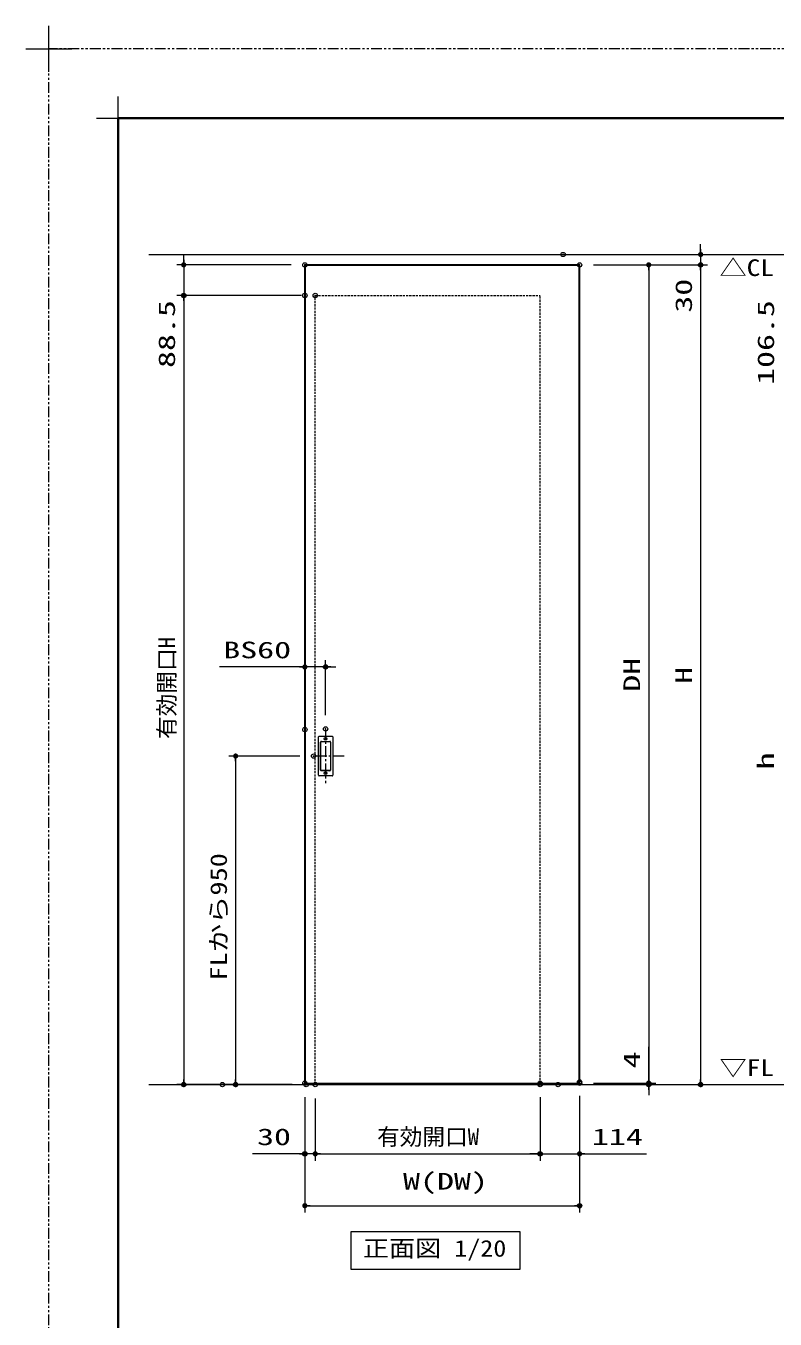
# Model space of a CAD drawing. Units: millimetres, scale not verified. Extents: x -1306 to 1306, y -607 to 607.
# Drawn here: x -1306 to -873, y -141 to 607 of the extents above; entities that cross this region are included whole.
import ezdxf
from ezdxf.enums import TextEntityAlignment as Align

# ---------------------------------------------------------------- set-up
doc = ezdxf.new("R2010")
doc.units = ezdxf.units.MM
doc.header["$LTSCALE"] = 5
doc.header["$PDMODE"] = 32
doc.header["$PDSIZE"] = 2.5
for name, pattern in [('USER1', [0.375, 0.25, -0.125]), ('USER2', [2.5, 1.25, -0.25, 0.25, -0.25, 0.25, -0.25]), ('USER3', [2, 1.25, -0.25, 0.25, -0.25])]:
    doc.linetypes.add(name, pattern=pattern)
for name, color, linetype, lineweight in [('0-1_線(黄)', 2, 'Continuous', 15), ('0-2_点線(水)', 4, 'USER1', 9), ('0-4_線(白)', 7, 'Continuous', 30), ('0-5_線(水)', 4, 'Continuous', 9), ('0-6_寸法線', 3, 'Continuous', 13), ('0-7_0', 3, 'Continuous', 25), ('0-8_DEFPOINTS', 7, 'Continuous', 5), ('0-9_陰線', 1, 'USER2', 9), ('0-A_中心線', 3, 'USER3', 9), ('0-F_図面枠', 7, 'Continuous', 35), ('1-0_一般', 7, 'Continuous', 5)]:
    doc.layers.add(name, color=color, linetype=linetype, lineweight=lineweight)
doc.styles.add('ＭＳ ゴシック', font='')
doc.styles.get('ＭＳ ゴシック').set_extended_font_data('MS Gothic')

# ---------------------------------------------------------------- blocks, each defined once
blk = doc.blocks.new('_DOT')
at = {"layer": '0-7_0'}
blk.add_line((-2.5, 0), (-5, 0), dxfattribs=at)
for points in [[(0, 0), (-2.5, 0), (-2.48, 0.313)], [(0, 0), (-2.48, -0.313), (-2.5, 0)], [(0, 0), (-2.48, 0.313), (-2.421, 0.622)], [(0, 0), (-2.421, -0.622), (-2.48, -0.313)], [(0, 0), (-2.421, 0.622), (-2.324, 0.92)], [(0, 0), (-2.324, -0.92), (-2.421, -0.622)], [(0, 0), (-2.324, 0.92), (-2.191, 1.204)], [(0, 0), (-2.191, -1.204), (-2.324, -0.92)], [(0, 0), (-2.191, 1.204), (-2.023, 1.469)], [(0, 0), (-2.023, -1.469), (-2.191, -1.204)], [(0, 0), (-2.023, 1.469), (-1.822, 1.711)], [(0, 0), (-1.822, -1.711), (-2.023, -1.469)], [(0, 0), (-1.822, 1.711), (-1.594, 1.926)], [(0, 0), (-1.594, -1.926), (-1.822, -1.711)], [(0, 0), (-1.594, 1.926), (-1.34, 2.111)], [(0, 0), (-1.34, -2.111), (-1.594, -1.926)], [(0, 0), (-1.34, 2.111), (-1.064, 2.262)], [(0, 0), (-1.064, -2.262), (-1.34, -2.111)], [(0, 0), (-1.064, 2.262), (-0.773, 2.378)], [(0, 0), (-0.773, -2.378), (-1.064, -2.262)], [(0, 0), (-0.773, 2.378), (-0.468, 2.456)], [(0, 0), (-0.468, -2.456), (-0.773, -2.378)], [(0, 0), (-0.468, 2.456), (-0.157, 2.495)], [(0, 0), (-0.157, -2.495), (-0.468, -2.456)], [(0, 0), (-0.157, 2.495), (0.157, 2.495)], [(0, 0), (0.157, -2.495), (-0.157, -2.495)], [(0, 0), (0.157, 2.495), (0.468, 2.456)], [(0, 0), (0.468, 2.456), (0.773, 2.378)], [(0, 0), (0.773, 2.378), (1.064, 2.262)], [(0, 0), (1.064, 2.262), (1.34, 2.111)], [(0, 0), (1.34, 2.111), (1.594, 1.926)], [(0, 0), (1.594, 1.926), (1.822, 1.711)], [(0, 0), (1.822, 1.711), (2.023, 1.469)], [(0, 0), (2.023, 1.469), (2.191, 1.204)], [(0, 0), (2.191, 1.204), (2.324, 0.92)], [(0, 0), (2.324, 0.92), (2.421, 0.622)], [(0, 0), (2.421, 0.622), (2.48, 0.313)], [(0, 0), (2.48, 0.313), (2.5, 0)], [(0, 0), (0.468, -2.456), (0.157, -2.495)], [(0, 0), (0.773, -2.378), (0.468, -2.456)], [(0, 0), (1.064, -2.262), (0.773, -2.378)], [(0, 0), (1.34, -2.111), (1.064, -2.262)], [(0, 0), (1.594, -1.926), (1.34, -2.111)], [(0, 0), (1.822, -1.711), (1.594, -1.926)], [(0, 0), (2.023, -1.469), (1.822, -1.711)], [(0, 0), (2.191, -1.204), (2.023, -1.469)], [(0, 0), (2.324, -0.92), (2.191, -1.204)], [(0, 0), (2.421, -0.622), (2.324, -0.92)], [(0, 0), (2.48, -0.313), (2.421, -0.622)], [(0, 0), (2.5, 0), (2.48, -0.313)]]:
    blk.add_solid(points, dxfattribs=at)
blk = doc.blocks.new('グループ-13-1')
at = {"layer": '1-0_一般'}
for p, q in [((62041.6, -14029.5), (62041.6, -13365.5)), ((61709.6, -13697.5), (62373.6, -13697.5))]:
    blk.add_line(p, q, dxfattribs=at)

msp = doc.modelspace()

# ---------------------------------------------------------------- linework, layer by layer
at = {"layer": '0-1_線(黄)'}
for p, q in [((-1235.181, 475.078), (-555.218, 475.078)), ((-1235.181, -4.922), (-758.267, -4.922))]:
    msp.add_line(p, q, dxfattribs=at)
msp.add_lwpolyline([(-1118.14, -89.922), (-1020.724, -89.922), (-1020.724, -111.756), (-1118.14, -111.756)], close=True, dxfattribs=at)
at = {"layer": '0-2_点線(水)'}
msp.add_line((-1008.987, -4.122), (-1008.987, 451.378), dxfattribs=at)
msp.add_lwpolyline([(-1138.987, -4.922), (-1138.987, 451.378), (-1008.987, 451.378)], dxfattribs=at)
at = {"layer": '0-4_線(白)'}
for p, q in [((-1144.987, 469.078), (-986.187, 469.078)), ((-1144.987, 469.078), (-1144.987, -4.122)), ((-986.187, -4.122), (-986.187, 469.078))]:
    msp.add_line(p, q, dxfattribs=at)
at = {"layer": '0-5_線(水)'}
msp.add_line((-1144.987, -4.122), (-986.187, -4.122), dxfattribs=at)
at = {"layer": '0-6_寸法線'}
for p, q in [((-916.187, 478.078), (-916.187, 481.078)), ((-1214.987, 472.078), (-1214.987, 475.078)), ((-987.687, 475.078), (-912.187, 475.078)), ((-916.187, 475.078), (-916.187, 469.078)), ((-1152.987, 469.078), (-1218.987, 469.078)), ((-1214.987, 469.078), (-1214.987, 451.378)), ((-978.187, 469.078), (-912.187, 469.078)), ((-978.187, 469.078), (-942.187, 469.078)), ((-978.187, 469.078), (-912.187, 469.078)), ((-946.187, 466.078), (-946.187, -1.122)), ((-916.187, 466.078), (-916.187, 438.888)), ((-916.187, 466.078), (-916.187, -1.922)), ((-1146.987, 451.378), (-1218.987, 451.378)), ((-1152.987, 451.378), (-1218.987, 451.378)), ((-1214.987, 448.378), (-1214.987, 406.902)), ((-1214.987, 448.378), (-1214.987, -1.922)), ((-1144.987, 208.335), (-1144.987, 240.578)), ((-1132.987, 208.789), (-1132.987, 240.578)), ((-1147.987, 236.578), (-1194.225, 236.578)), ((-1132.987, 236.578), (-1144.987, 236.578)), ((-1129.987, 236.578), (-1126.987, 236.578)), ((-1137.087, 173.978), (-1137.087, 196.178)), ((-1136.687, 196.578), (-1129.287, 196.578)), ((-1128.887, 196.178), (-1128.887, 173.978)), ((-1135.887, 176.978), (-1135.887, 193.178)), ((-1135.787, 177.078), (-1135.787, 193.078)), ((-1135.487, 193.578), (-1130.487, 193.578)), ((-1135.387, 193.478), (-1130.587, 193.478)), ((-1130.187, 193.078), (-1130.187, 177.078)), ((-1130.087, 193.178), (-1130.087, 176.978)), ((-1147.901, 185.078), (-1188.987, 185.078)), ((-1184.987, 182.078), (-1184.987, -1.922)), ((-1129.287, 173.578), (-1136.687, 173.578)), ((-1130.487, 176.578), (-1135.487, 176.578)), ((-1130.587, 176.678), (-1135.387, 176.678)), ((-946.187, -1.122), (-946.187, 17.021)), ((-1152.237, -4.922), (-1218.987, -4.922)), ((-1184.625, -4.922), (-1180.987, -4.922)), ((-1000.987, -4.922), (-942.187, -4.922)), ((-990.613, -4.922), (-912.187, -4.922)), ((-978.187, -4.122), (-942.187, -4.122)), ((-978.187, -4.122), (-942.187, -4.122)), ((-946.187, -4.922), (-946.187, -4.122)), ((-1144.987, -12.122), (-1144.987, -78.922)), ((-1144.987, -12.122), (-1144.987, -48.922)), ((-1138.987, -12.922), (-1138.987, -48.922)), ((-1138.987, -12.922), (-1138.987, -48.922)), ((-1008.987, -12.122), (-1008.987, -48.922)), ((-1008.987, -12.122), (-1008.987, -48.922)), ((-986.187, -11.322), (-986.187, -78.922)), ((-986.187, -12.122), (-986.187, -48.922)), ((-946.187, -7.922), (-946.187, -10.922)), ((-1147.987, -44.922), (-1175.178, -44.922)), ((-1138.987, -44.922), (-1144.987, -44.922)), ((-1135.987, -44.922), (-1011.987, -44.922)), ((-1135.987, -44.922), (-1132.987, -44.922)), ((-1011.987, -44.922), (-1014.987, -44.922)), ((-1008.987, -44.922), (-986.187, -44.922)), ((-983.187, -44.922), (-947.425, -44.922)), ((-1141.987, -74.922), (-989.187, -74.922))]:
    msp.add_line(p, q, dxfattribs=at)
for centre in [(-1132.987, 194.978), (-1132.987, 175.178)]:
    msp.add_circle(centre, 0.8, dxfattribs=at)
for centre, start, end in [((-1136.687, 196.178), 90, 180), ((-1129.287, 196.178), 0, 90), ((-1135.487, 193.178), 90, 180), ((-1135.387, 193.078), 90, 180), ((-1130.587, 193.078), 0, 90), ((-1130.487, 193.178), 0, 90), ((-1136.687, 173.978), 180, 270), ((-1135.487, 176.978), 180, 270), ((-1135.387, 177.078), 180, 270), ((-1130.587, 177.078), 270, 0), ((-1130.487, 176.978), 270, 0), ((-1129.287, 173.978), 270, 0)]:
    msp.add_arc(centre, 0.4, start, end, dxfattribs=at)
at = {"layer": '0-8_DEFPOINTS'}
for p, q in [((-1252.964, 541.55), (-1252.964, 566.45)), ((-1265.414, 554), (-1240.514, 554))]:
    msp.add_line(p, q, dxfattribs=at)
for p in [(-995.687, 475.078), (-1144.987, 469.078), (-986.187, 469.078), (-916.187, 469.078), (-1214.987, 451.378), (-1144.987, 451.378), (-1138.987, 451.378), (-1132.987, 236.578), (-1132.987, 200.789), (-1144.987, 200.335), (-1139.901, 185.078), (-1214.987, -4.922), (-1192.625, -4.922), (-1184.987, -4.922), (-1144.987, -4.122), (-1144.237, -4.922), (-1138.987, -4.922), (-1008.987, -4.122), (-1008.987, -4.922), (-998.613, -4.922), (-986.187, -3.322), (-986.187, -4.122), (-986.187, -4.122), (-946.187, -4.122), (-946.187, -4.922), (-916.187, -4.922), (-1144.987, -44.922), (-1008.987, -44.922), (-986.187, -74.922)]:
    msp.add_point(p, dxfattribs=at)
at = {"layer": '0-9_陰線', "color": 4}
for p in [(387.036, 594), (-1292.964, -594)]:
    msp.add_line(p, (-1292.964, 594), dxfattribs=at)
at = {"layer": '0-A_中心線'}
for p, q in [((-1132.987, 200.789), (-1132.987, 169.367)), ((-1122.274, 185.078), (-1139.901, 185.078))]:
    msp.add_line(p, q, dxfattribs=at)
at = {"layer": '0-F_図面枠'}
msp.add_lwpolyline([(-1252.964, -554), (347.036, -554), (347.036, 554), (-1252.964, 554)], close=True, dxfattribs=at)

# ---------------------------------------------------------------- block references
at = {"layer": '0-6_寸法線', "xscale": 0.6, "yscale": 0.6}
for p, rotation in [((-1214.987, 469.078), 270), ((-916.187, 475.078), 270), ((-946.187, 469.078), 90), ((-916.187, 469.078), 90), ((-916.187, 469.078), 90), ((-1214.987, 451.378), 90), ((-1214.987, 451.378), 90), ((-1132.987, 236.578), 180), ((-1184.987, 185.078), 90), ((-1214.987, -4.922), 270), ((-1184.987, -4.922), 270), ((-946.187, -4.122), 270), ((-946.187, -4.122), 270), ((-946.187, -4.922), 90), ((-916.187, -4.922), 270), ((-1138.987, -44.922), 180), ((-1138.987, -44.922), 180), ((-986.187, -44.922), 180), ((-1144.987, -74.922), 180)]:
    msp.add_blockref('_DOT', p, dxfattribs=dict(at, rotation=rotation))
for p in [(-1144.987, 236.578), (-1144.987, -44.922), (-1008.987, -44.922), (-1008.987, -44.922), (-986.187, -74.922)]:
    msp.add_blockref('_DOT', p, dxfattribs=at)
at = {"layer": '0-9_陰線', "xscale": 0.04, "yscale": 0.04}
msp.add_blockref('グループ-13-1', (-3774.629, 1141.9), dxfattribs=at)

# ---------------------------------------------------------------- texts
at = {"layer": '0-1_線(黄)', "style": 'ＭＳ ゴシック'}
for s, width, p in [('△CL', 1.2, (-905.308, 459.757)), ('▽FL', 1.2, (-905.308, -2.814)), ('正面図 1/20', 1.15, (-1111.427, -107.3))]:
    msp.add_text(s, height=9.621, dxfattribs=dict(at, width=width)).set_placement(p, align=Align.BOTTOM_LEFT)
at = {"layer": '0-6_寸法線', "style": 'ＭＳ ゴシック'}
for s, height, width, p in [('30', 9.604, 1.5, (-918.337, 441.459)), ('88.5', 9.604, 1.5, (-1217.137, 409.474)), ('106.5', 9.604, 1.5, (-870.85, 399.686)), ('DH', 9.604, 1.5, (-948.337, 222.24)), ('H', 9.604, 1.5, (-918.337, 226.84)), ('h', 9.604, 1.5, (-870.85, 177.305)), ('FLから950', 9.621, 1.25, (-1187.137, 55.221)), ('4', 9.604, 1.5, (-948.337, 4.45))]:
    msp.add_text(s, height=height, rotation=90, dxfattribs=dict(at, width=width)).set_placement(p, align=Align.BOTTOM_LEFT)
msp.add_text('有効開口H', height=9.604, rotation=90, dxfattribs=at).set_placement((-1217.137, 194.943), align=Align.BOTTOM_LEFT)
at = {"layer": '0-6_寸法線', "style": 'ＭＳ ゴシック', "width": 1.5}
for s, p in [('BS60', (-1192.13, 238.728)), ('30', (-1172.606, -42.772)), ('114', (-979.044, -42.772)), ('W(DW)', (-1088.206, -68.486))]:
    msp.add_text(s, height=9.604, dxfattribs=at).set_placement(p, align=Align.BOTTOM_LEFT)
at = {"layer": '0-6_寸法線', "style": 'ＭＳ ゴシック'}
msp.add_text('有効開口W', height=9.604, dxfattribs=at).set_placement((-1103.225, -42.772), align=Align.BOTTOM_LEFT)

doc.saveas('drawing.dxf')
